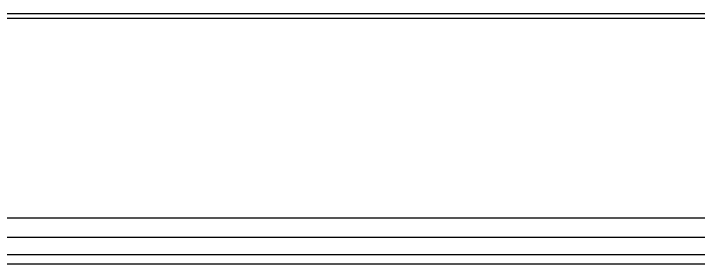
# Model space of a CAD drawing. Extents: x 17.1 to 113.1, y 3.8 to 84.5.
# Drawn here: x 29.52 to 31.609, y 33.056 to 33.821 of the extents above; entities that cross this region are included whole.
import ezdxf

# ---------------------------------------------------------------- set-up
doc = ezdxf.new("R2010")
doc.units = 0
doc.header["$MEASUREMENT"] = 0
doc.layers.add('OBJECT', color=7, linetype='CONTINUOUS')

msp = doc.modelspace()

# ---------------------------------------------------------------- linework, layer by layer
at = {"layer": 'OBJECT'}
for p, q in [((33.38, 33.8215), (29.3251, 33.8215)), ((33.3891, 33.8065), (29.4701, 33.8065)), ((29.1701, 33.1979), (33.3891, 33.1979)), ((33.3837, 33.1386), (29.1701, 33.1386)), ((33.3791, 33.0857), (29.0804, 33.0857)), ((33.3781, 33.0565), (28.9532, 33.0565))]:
    msp.add_line(p, q, dxfattribs=at)

doc.saveas('drawing.dxf')
